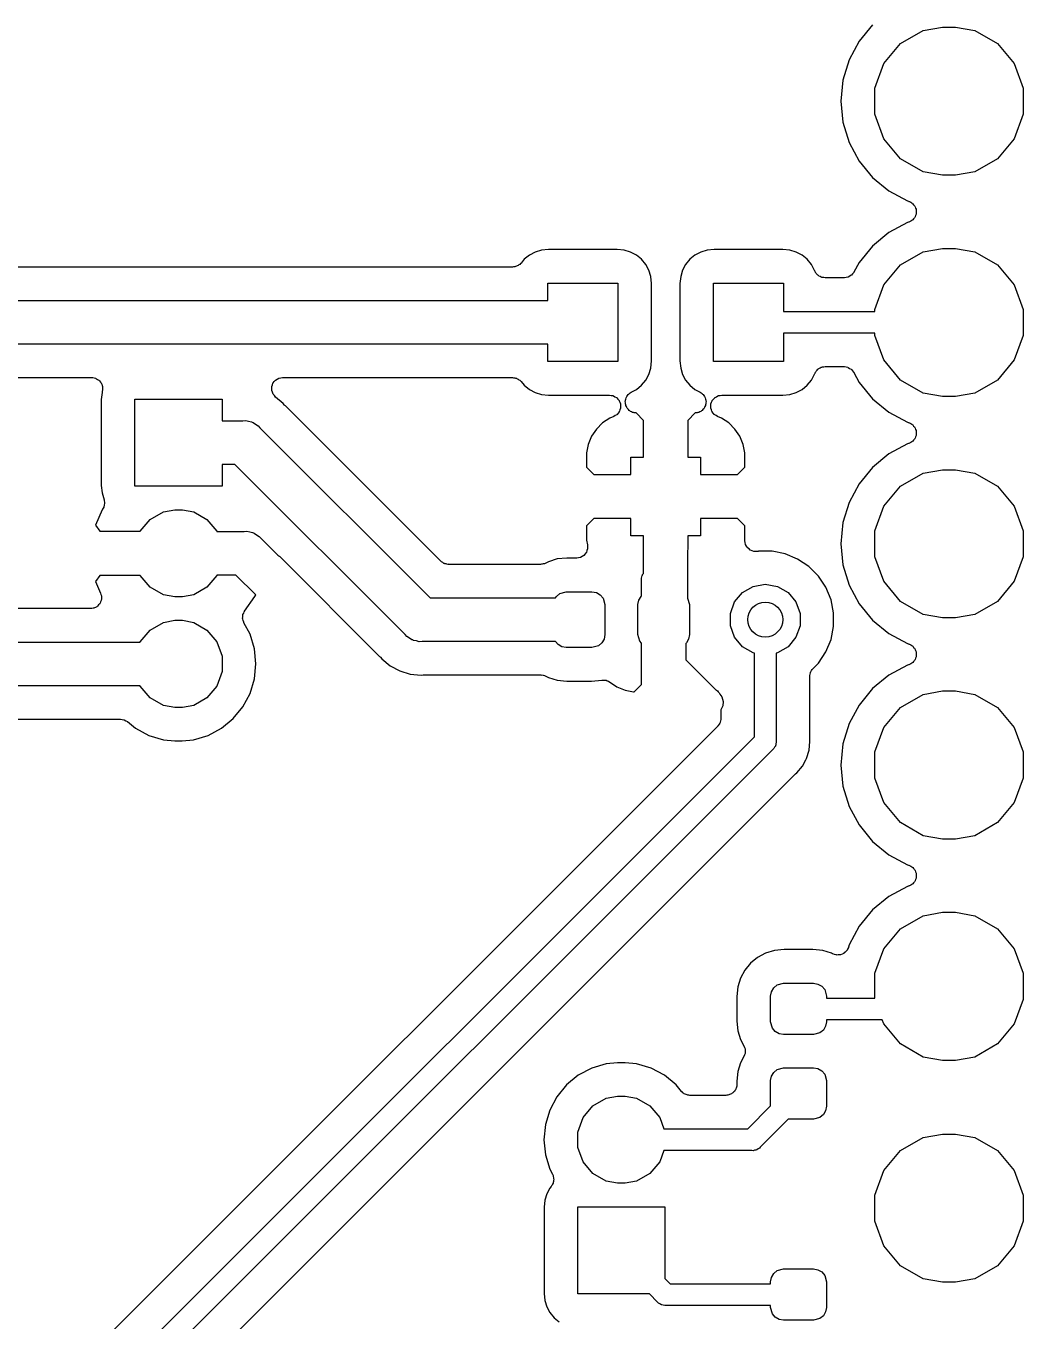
# Model space of a CAD drawing. Extents: x 10 to 287, y -200 to -10.
# Drawn here: x 130.33 to 141.77, y -117.14 to -102.28 of the extents above; entities that cross this region are included whole.
import ezdxf

# ---------------------------------------------------------------- set-up
doc = ezdxf.new("R2010")
doc.units = 0
doc.header["$MEASUREMENT"] = 0
doc.layers.add('BLACK', color=7, linetype='CONTINUOUS')

msp = doc.modelspace()

# ---------------------------------------------------------------- linework, layer by layer
at = {"layer": 'BLACK', "linetype": 'CONTINUOUS'}
for p, q in [((140.041, -102.265), (139.887, -102.453)), ((140.363, -102.48), (140.623, -102.331)), ((140.623, -102.331), (140.844, -102.292)), ((140.844, -102.292), (140.992, -102.292)), ((140.992, -102.292), (141.213, -102.331)), ((141.213, -102.331), (141.473, -102.48)), ((139.887, -102.453), (139.772, -102.667)), ((140.171, -102.71), (140.363, -102.48)), ((141.473, -102.48), (141.666, -102.71)), ((139.772, -102.667), (139.702, -102.9)), ((140.068, -102.992), (140.171, -102.71)), ((141.666, -102.71), (141.768, -102.992)), ((139.702, -102.9), (139.678, -103.142)), ((140.068, -103.291), (140.068, -102.992)), ((141.768, -102.992), (141.768, -103.291)), ((139.678, -103.142), (139.702, -103.384)), ((140.171, -103.573), (140.068, -103.291)), ((141.768, -103.291), (141.666, -103.573)), ((139.702, -103.384), (139.772, -103.616)), ((140.363, -103.803), (140.171, -103.573)), ((141.666, -103.573), (141.473, -103.803)), ((139.772, -103.616), (139.887, -103.83)), ((139.887, -103.83), (140.041, -104.018)), ((140.623, -103.953), (140.363, -103.803)), ((141.473, -103.803), (141.213, -103.953)), ((140.041, -104.018), (140.229, -104.173)), ((140.844, -103.992), (140.623, -103.953)), ((140.992, -103.992), (140.844, -103.992)), ((141.213, -103.953), (140.992, -103.992)), ((140.229, -104.173), (140.444, -104.287)), ((140.444, -104.287), (140.453, -104.29)), ((140.453, -104.29), (140.459, -104.293)), ((140.459, -104.293), (140.466, -104.295)), ((140.466, -104.295), (140.479, -104.303)), ((140.479, -104.303), (140.492, -104.31)), ((140.492, -104.31), (140.497, -104.315)), ((140.497, -104.315), (140.503, -104.319)), ((140.503, -104.319), (140.512, -104.331)), ((140.512, -104.331), (140.523, -104.342)), ((140.523, -104.342), (140.525, -104.349)), ((140.525, -104.349), (140.529, -104.354)), ((140.529, -104.354), (140.534, -104.369)), ((140.503, -104.504), (140.497, -104.508)), ((140.512, -104.492), (140.503, -104.504)), ((140.523, -104.481), (140.512, -104.492)), ((140.525, -104.475), (140.523, -104.481)), ((140.529, -104.469), (140.525, -104.475)), ((140.534, -104.454), (140.529, -104.469)), ((140.534, -104.369), (140.54, -104.383)), ((140.54, -104.44), (140.534, -104.454)), ((140.54, -104.383), (140.54, -104.39)), ((140.54, -104.39), (140.542, -104.396)), ((140.542, -104.427), (140.54, -104.433)), ((140.54, -104.433), (140.54, -104.44)), ((140.542, -104.396), (140.541, -104.412)), ((140.541, -104.412), (140.542, -104.427)), ((140.229, -104.651), (140.041, -104.805)), ((140.444, -104.536), (140.229, -104.651)), ((140.453, -104.533), (140.444, -104.536)), ((140.459, -104.53), (140.453, -104.533)), ((140.466, -104.528), (140.459, -104.53)), ((140.479, -104.52), (140.466, -104.528)), ((140.492, -104.513), (140.479, -104.52)), ((140.497, -104.508), (140.492, -104.513)), ((136.104, -104.909), (136.045, -104.957)), ((136.17, -104.874), (136.104, -104.909)), ((136.243, -104.852), (136.17, -104.874)), ((136.324, -104.844), (136.243, -104.852)), ((137.112, -104.844), (136.324, -104.844)), ((137.193, -104.852), (137.112, -104.844)), ((137.266, -104.874), (137.193, -104.852)), ((137.332, -104.909), (137.266, -104.874)), ((137.391, -104.957), (137.332, -104.909)), ((138.004, -104.909), (137.945, -104.957)), ((138.07, -104.874), (138.004, -104.909)), ((138.143, -104.852), (138.07, -104.874)), ((138.224, -104.844), (138.143, -104.852)), ((139.012, -104.844), (138.224, -104.844)), ((139.093, -104.852), (139.012, -104.844)), ((139.166, -104.874), (139.093, -104.852)), ((139.232, -104.909), (139.166, -104.874)), ((139.291, -104.957), (139.232, -104.909)), ((140.041, -104.805), (139.887, -104.993)), ((140.363, -105.02), (140.623, -104.871)), ((140.623, -104.871), (140.844, -104.832)), ((140.844, -104.832), (140.992, -104.832)), ((140.992, -104.832), (141.213, -104.871)), ((141.213, -104.871), (141.473, -105.02)), ((135.912, -105.046), (125.188, -105.046)), ((135.924, -105.044), (135.912, -105.046)), ((135.936, -105.044), (135.924, -105.044)), ((135.945, -105.04), (135.936, -105.044)), ((135.956, -105.038), (135.945, -105.04)), ((135.966, -105.032), (135.956, -105.038)), ((135.977, -105.028), (135.966, -105.032)), ((135.985, -105.021), (135.977, -105.028)), ((135.994, -105.016), (135.985, -105.021)), ((136.001, -105.007), (135.994, -105.016)), ((136.01, -105), (136.001, -105.007)), ((136.045, -104.957), (136.01, -105)), ((137.439, -105.016), (137.391, -104.957)), ((137.474, -105.082), (137.439, -105.016)), ((137.496, -105.155), (137.474, -105.082)), ((137.862, -105.082), (137.84, -105.155)), ((137.897, -105.016), (137.862, -105.082)), ((137.945, -104.957), (137.897, -105.016)), ((139.339, -105.016), (139.291, -104.957)), ((139.38, -105.093), (139.339, -105.016)), ((139.381, -105.094), (139.38, -105.093)), ((139.386, -105.108), (139.381, -105.094)), ((139.887, -104.993), (139.828, -105.104)), ((140.171, -105.25), (140.363, -105.02)), ((141.473, -105.02), (141.666, -105.25)), ((136.318, -105.43), (136.318, -105.23)), ((136.318, -105.23), (137.118, -105.23)), ((137.118, -105.23), (137.118, -106.13)), ((137.504, -105.236), (137.496, -105.155)), ((137.504, -106.124), (137.504, -105.236)), ((137.84, -105.155), (137.832, -105.236)), ((137.832, -105.236), (137.832, -106.124)), ((138.218, -106.13), (138.218, -105.23)), ((138.218, -105.23), (139.018, -105.23)), ((139.018, -105.23), (139.018, -105.555)), ((139.391, -105.113), (139.386, -105.108)), ((139.394, -105.12), (139.391, -105.113)), ((139.405, -105.13), (139.394, -105.12)), ((139.414, -105.141), (139.405, -105.13)), ((139.421, -105.145), (139.414, -105.141)), ((139.426, -105.15), (139.421, -105.145)), ((139.44, -105.156), (139.426, -105.15)), ((139.452, -105.163), (139.44, -105.156)), ((139.46, -105.165), (139.452, -105.163)), ((139.467, -105.168), (139.46, -105.165)), ((139.481, -105.168), (139.467, -105.168)), ((139.496, -105.171), (139.481, -105.168)), ((139.716, -105.171), (139.496, -105.171)), ((139.718, -105.171), (139.716, -105.171)), ((139.72, -105.171), (139.718, -105.171)), ((139.739, -105.167), (139.72, -105.171)), ((139.759, -105.163), (139.739, -105.167)), ((139.761, -105.162), (139.759, -105.163)), ((139.763, -105.162), (139.761, -105.162)), ((139.78, -105.151), (139.763, -105.162)), ((139.797, -105.141), (139.78, -105.151)), ((139.799, -105.14), (139.797, -105.141)), ((139.8, -105.139), (139.799, -105.14)), ((139.813, -105.123), (139.8, -105.139)), ((139.826, -105.108), (139.813, -105.123)), ((139.828, -105.104), (139.826, -105.106)), ((139.826, -105.106), (139.826, -105.108)), ((140.068, -105.532), (140.171, -105.25)), ((141.666, -105.25), (141.768, -105.532)), ((125.162, -105.43), (136.318, -105.43)), ((140.068, -105.555), (140.068, -105.532)), ((141.768, -105.532), (141.768, -105.831)), ((139.018, -105.555), (140.068, -105.555)), ((140.068, -105.805), (139.018, -105.805)), ((139.018, -105.805), (139.018, -106.13)), ((140.068, -105.831), (140.068, -105.805)), ((140.171, -106.113), (140.068, -105.831)), ((141.768, -105.831), (141.666, -106.113)), ((136.318, -105.93), (125.255, -105.93)), ((136.318, -106.13), (136.318, -105.93)), ((137.118, -106.13), (136.318, -106.13)), ((137.496, -106.205), (137.504, -106.124)), ((137.832, -106.124), (137.84, -106.205)), ((139.018, -106.13), (138.218, -106.13)), ((140.363, -106.343), (140.171, -106.113)), ((141.666, -106.113), (141.473, -106.343)), ((137.439, -106.344), (137.474, -106.278)), ((137.474, -106.278), (137.496, -106.205)), ((137.84, -106.205), (137.862, -106.278)), ((137.862, -106.278), (137.897, -106.344)), ((139.339, -106.344), (139.38, -106.267)), ((139.38, -106.267), (139.381, -106.266)), ((139.381, -106.266), (139.386, -106.252)), ((139.386, -106.252), (139.391, -106.247)), ((139.391, -106.247), (139.394, -106.24)), ((139.394, -106.24), (139.405, -106.23)), ((139.405, -106.23), (139.414, -106.219)), ((139.414, -106.219), (139.421, -106.215)), ((139.421, -106.215), (139.426, -106.21)), ((139.426, -106.21), (139.44, -106.204)), ((139.44, -106.204), (139.452, -106.197)), ((139.452, -106.197), (139.46, -106.195)), ((139.46, -106.195), (139.467, -106.192)), ((139.467, -106.192), (139.481, -106.192)), ((139.481, -106.192), (139.496, -106.189)), ((139.496, -106.189), (139.714, -106.189)), ((139.714, -106.189), (139.716, -106.189)), ((139.716, -106.189), (139.718, -106.189)), ((139.718, -106.189), (139.738, -106.193)), ((139.738, -106.193), (139.757, -106.197)), ((139.757, -106.197), (139.759, -106.198)), ((139.759, -106.198), (139.761, -106.198)), ((139.761, -106.198), (139.778, -106.209)), ((139.778, -106.209), (139.796, -106.219)), ((139.796, -106.219), (139.797, -106.22)), ((139.797, -106.22), (139.799, -106.221)), ((139.799, -106.221), (139.811, -106.237)), ((139.811, -106.237), (139.824, -106.252)), ((139.824, -106.252), (139.825, -106.254)), ((139.825, -106.254), (139.826, -106.256)), ((139.826, -106.256), (139.887, -106.37)), ((125.466, -106.314), (131.082, -106.314)), ((131.082, -106.314), (131.09, -106.315)), ((131.09, -106.315), (131.098, -106.315)), ((131.098, -106.315), (131.112, -106.319)), ((131.112, -106.319), (131.126, -106.322)), ((131.126, -106.322), (131.132, -106.325)), ((131.132, -106.325), (131.14, -106.328)), ((131.14, -106.328), (131.151, -106.336)), ((131.151, -106.336), (131.164, -106.344)), ((131.164, -106.344), (131.169, -106.35)), ((131.169, -106.35), (131.175, -106.354)), ((131.175, -106.354), (131.183, -106.366)), ((131.183, -106.366), (131.192, -106.377)), ((131.192, -106.377), (131.195, -106.385)), ((131.195, -106.385), (131.199, -106.391)), ((131.199, -106.391), (131.203, -106.405)), ((131.203, -106.405), (131.207, -106.419)), ((131.207, -106.419), (131.207, -106.427)), ((131.207, -106.427), (131.209, -106.434)), ((131.209, -106.434), (131.207, -106.449)), ((133.149, -106.419), (133.156, -106.399)), ((133.149, -106.42), (133.149, -106.419)), ((133.149, -106.442), (133.149, -106.42)), ((133.149, -106.42), (133.149, -106.42)), ((133.156, -106.399), (133.163, -106.379)), ((133.163, -106.379), (133.164, -106.378)), ((133.164, -106.377), (133.178, -106.361)), ((133.164, -106.378), (133.164, -106.377)), ((133.178, -106.361), (133.191, -106.345)), ((133.191, -106.345), (133.192, -106.344)), ((133.192, -106.344), (133.211, -106.333)), ((133.192, -106.344), (133.192, -106.344)), ((133.211, -106.333), (133.229, -106.322)), ((133.229, -106.322), (133.23, -106.322)), ((133.23, -106.322), (133.231, -106.322)), ((133.231, -106.322), (133.252, -106.318)), ((133.252, -106.318), (133.273, -106.314)), ((133.273, -106.314), (133.273, -106.314)), ((133.273, -106.314), (133.274, -106.314)), ((133.274, -106.314), (135.912, -106.314)), ((135.912, -106.314), (135.924, -106.316)), ((135.924, -106.316), (135.936, -106.316)), ((135.936, -106.316), (135.945, -106.32)), ((135.945, -106.32), (135.956, -106.322)), ((135.956, -106.322), (135.966, -106.328)), ((135.966, -106.328), (135.977, -106.332)), ((135.977, -106.332), (135.985, -106.339)), ((135.985, -106.339), (135.994, -106.344)), ((135.994, -106.344), (136.001, -106.353)), ((136.001, -106.353), (136.01, -106.36)), ((136.01, -106.36), (136.045, -106.403)), ((136.045, -106.403), (136.104, -106.451)), ((137.332, -106.451), (137.391, -106.403)), ((137.391, -106.403), (137.439, -106.344)), ((137.897, -106.344), (137.945, -106.403)), ((137.945, -106.403), (138.004, -106.451)), ((139.232, -106.451), (139.291, -106.403)), ((139.291, -106.403), (139.339, -106.344)), ((139.887, -106.37), (140.041, -106.558)), ((140.623, -106.493), (140.363, -106.343)), ((141.473, -106.343), (141.213, -106.493)), ((131.202, -106.486), (131.194, -106.567)), ((131.194, -106.567), (131.194, -107.555)), ((131.204, -106.478), (131.202, -106.486)), ((131.205, -106.47), (131.204, -106.478)), ((131.207, -106.463), (131.205, -106.47)), ((131.207, -106.449), (131.207, -106.463)), ((131.58, -107.561), (131.58, -106.561)), ((131.58, -106.561), (132.58, -106.561)), ((132.58, -106.561), (132.58, -106.811)), ((133.149, -106.463), (133.149, -106.442)), ((133.149, -106.464), (133.149, -106.463)), ((133.157, -106.484), (133.149, -106.464)), ((133.149, -106.464), (133.149, -106.464)), ((133.164, -106.504), (133.157, -106.484)), ((133.165, -106.505), (133.164, -106.504)), ((133.165, -106.506), (133.165, -106.505)), ((133.179, -106.522), (133.165, -106.506)), ((133.192, -106.538), (133.179, -106.522)), ((133.193, -106.539), (133.192, -106.538)), ((133.194, -106.539), (133.193, -106.539)), ((133.28, -106.611), (133.194, -106.539)), ((136.104, -106.451), (136.17, -106.486)), ((136.17, -106.486), (136.243, -106.508)), ((136.243, -106.508), (136.324, -106.516)), ((136.324, -106.516), (137.025, -106.516)), ((137.025, -106.516), (137.044, -106.52)), ((137.044, -106.52), (137.063, -106.522)), ((137.063, -106.522), (137.065, -106.524)), ((137.065, -106.524), (137.068, -106.524)), ((137.068, -106.524), (137.085, -106.534)), ((137.085, -106.534), (137.102, -106.543)), ((137.102, -106.543), (137.104, -106.545)), ((137.104, -106.545), (137.106, -106.546)), ((137.106, -106.546), (137.119, -106.561)), ((137.119, -106.561), (137.132, -106.575)), ((137.132, -106.575), (137.133, -106.578)), ((137.133, -106.578), (137.135, -106.58)), ((137.135, -106.58), (137.141, -106.598)), ((137.205, -106.591), (137.207, -106.582)), ((137.207, -106.573), (137.211, -106.561)), ((137.207, -106.582), (137.207, -106.573)), ((137.211, -106.561), (137.214, -106.548)), ((137.214, -106.548), (137.219, -106.54)), ((137.219, -106.54), (137.222, -106.531)), ((137.222, -106.531), (137.231, -106.521)), ((137.231, -106.521), (137.237, -106.51)), ((137.237, -106.51), (137.245, -106.505)), ((137.245, -106.505), (137.25, -106.498)), ((137.25, -106.498), (137.262, -106.491)), ((137.262, -106.491), (137.272, -106.483)), ((137.272, -106.483), (137.332, -106.451)), ((138.004, -106.451), (138.064, -106.483)), ((138.064, -106.483), (138.074, -106.491)), ((138.074, -106.491), (138.086, -106.498)), ((138.086, -106.498), (138.091, -106.505)), ((138.091, -106.505), (138.099, -106.51)), ((138.099, -106.51), (138.105, -106.521)), ((138.105, -106.521), (138.114, -106.531)), ((138.114, -106.531), (138.117, -106.54)), ((138.117, -106.54), (138.122, -106.548)), ((138.122, -106.548), (138.125, -106.561)), ((138.125, -106.561), (138.129, -106.573)), ((138.129, -106.573), (138.129, -106.582)), ((138.129, -106.582), (138.131, -106.591)), ((138.195, -106.598), (138.201, -106.58)), ((138.201, -106.58), (138.203, -106.578)), ((138.203, -106.578), (138.204, -106.575)), ((138.204, -106.575), (138.217, -106.561)), ((138.217, -106.561), (138.23, -106.546)), ((138.23, -106.546), (138.232, -106.545)), ((138.232, -106.545), (138.234, -106.543)), ((138.234, -106.543), (138.251, -106.534)), ((138.251, -106.534), (138.268, -106.524)), ((138.268, -106.524), (138.271, -106.524)), ((138.271, -106.524), (138.273, -106.522)), ((138.273, -106.522), (138.292, -106.52)), ((138.292, -106.52), (138.311, -106.516)), ((138.311, -106.516), (139.012, -106.516)), ((139.012, -106.516), (139.093, -106.508)), ((139.093, -106.508), (139.166, -106.486)), ((139.166, -106.486), (139.232, -106.451)), ((140.041, -106.558), (140.229, -106.713)), ((140.844, -106.532), (140.623, -106.493)), ((140.992, -106.532), (140.844, -106.532)), ((141.213, -106.493), (140.992, -106.532)), ((133.296, -106.63), (133.28, -106.611)), ((133.301, -106.634), (133.296, -106.63)), ((133.305, -106.639), (133.301, -106.634)), ((135.087, -108.422), (133.305, -106.639)), ((137.122, -106.722), (137.11, -106.737)), ((137.135, -106.707), (137.122, -106.722)), ((137.136, -106.704), (137.135, -106.707)), ((137.137, -106.702), (137.136, -106.704)), ((137.143, -106.684), (137.137, -106.702)), ((137.141, -106.598), (137.149, -106.616)), ((137.15, -106.666), (137.143, -106.684)), ((137.149, -106.616), (137.149, -106.619)), ((137.149, -106.619), (137.15, -106.621)), ((137.15, -106.621), (137.15, -106.641)), ((137.15, -106.641), (137.151, -106.66)), ((137.151, -106.66), (137.15, -106.663)), ((137.15, -106.663), (137.15, -106.666)), ((137.207, -106.604), (137.205, -106.591)), ((137.207, -106.617), (137.207, -106.604)), ((137.21, -106.626), (137.207, -106.617)), ((137.211, -106.635), (137.21, -106.626)), ((137.218, -106.646), (137.211, -106.635)), ((137.222, -106.658), (137.218, -106.646)), ((137.228, -106.665), (137.222, -106.658)), ((137.232, -106.673), (137.228, -106.665)), ((137.242, -106.682), (137.232, -106.673)), ((137.25, -106.692), (137.242, -106.682)), ((137.258, -106.697), (137.25, -106.692)), ((137.265, -106.703), (137.258, -106.697)), ((137.277, -106.708), (137.265, -106.703)), ((137.289, -106.714), (137.277, -106.708)), ((137.298, -106.716), (137.289, -106.714)), ((137.306, -106.719), (137.298, -106.716)), ((137.319, -106.72), (137.306, -106.719)), ((137.329, -106.721), (137.319, -106.72)), ((137.414, -106.806), (137.329, -106.721)), ((138.007, -106.721), (137.922, -106.806)), ((138.017, -106.72), (138.007, -106.721)), ((138.03, -106.719), (138.017, -106.72)), ((138.038, -106.716), (138.03, -106.719)), ((138.047, -106.714), (138.038, -106.716)), ((138.059, -106.708), (138.047, -106.714)), ((138.071, -106.703), (138.059, -106.708)), ((138.078, -106.697), (138.071, -106.703)), ((138.086, -106.692), (138.078, -106.697)), ((138.094, -106.682), (138.086, -106.692)), ((138.104, -106.673), (138.094, -106.682)), ((138.108, -106.665), (138.104, -106.673)), ((138.114, -106.658), (138.108, -106.665)), ((138.118, -106.646), (138.114, -106.658)), ((138.125, -106.635), (138.118, -106.646)), ((138.126, -106.626), (138.125, -106.635)), ((138.129, -106.617), (138.126, -106.626)), ((138.131, -106.591), (138.129, -106.604)), ((138.129, -106.604), (138.129, -106.617)), ((138.185, -106.66), (138.186, -106.641)), ((138.186, -106.663), (138.185, -106.66)), ((138.186, -106.621), (138.187, -106.619)), ((138.186, -106.641), (138.186, -106.621)), ((138.186, -106.666), (138.186, -106.663)), ((138.193, -106.684), (138.186, -106.666)), ((138.187, -106.616), (138.195, -106.598)), ((138.187, -106.619), (138.187, -106.616)), ((138.199, -106.702), (138.193, -106.684)), ((138.2, -106.704), (138.199, -106.702)), ((138.201, -106.707), (138.2, -106.704)), ((138.214, -106.722), (138.201, -106.707)), ((138.226, -106.737), (138.214, -106.722)), ((140.229, -106.713), (140.444, -106.827)), ((132.58, -106.811), (132.819, -106.811)), ((132.819, -106.811), (132.852, -106.808)), ((132.852, -106.808), (132.884, -106.817)), ((132.884, -106.817), (132.917, -106.822)), ((132.917, -106.822), (132.926, -106.828)), ((132.926, -106.828), (132.937, -106.831)), ((132.937, -106.831), (132.964, -106.85)), ((132.964, -106.85), (132.993, -106.867)), ((132.993, -106.867), (133.014, -106.892)), ((136.944, -106.835), (136.873, -106.906)), ((137.027, -106.78), (136.944, -106.835)), ((137.073, -106.761), (137.027, -106.78)), ((137.09, -106.75), (137.073, -106.761)), ((137.106, -106.741), (137.09, -106.75)), ((137.108, -106.739), (137.106, -106.741)), ((137.11, -106.737), (137.108, -106.739)), ((137.414, -107.23), (137.414, -106.806)), ((137.922, -106.806), (137.922, -107.23)), ((138.228, -106.739), (138.226, -106.737)), ((138.23, -106.741), (138.228, -106.739)), ((138.246, -106.75), (138.23, -106.741)), ((138.263, -106.761), (138.246, -106.75)), ((138.309, -106.78), (138.263, -106.761)), ((138.392, -106.835), (138.309, -106.78)), ((138.463, -106.906), (138.392, -106.835)), ((140.444, -106.827), (140.453, -106.83)), ((140.453, -106.83), (140.459, -106.833)), ((140.459, -106.833), (140.466, -106.835)), ((140.466, -106.835), (140.479, -106.843)), ((140.479, -106.843), (140.492, -106.85)), ((140.492, -106.85), (140.497, -106.855)), ((140.497, -106.855), (140.503, -106.859)), ((140.503, -106.859), (140.512, -106.871)), ((140.512, -106.871), (140.523, -106.882)), ((140.523, -106.882), (140.525, -106.889)), ((133.014, -106.892), (134.966, -108.843)), ((136.818, -106.989), (136.78, -107.082)), ((136.873, -106.906), (136.818, -106.989)), ((138.518, -106.989), (138.463, -106.906)), ((138.556, -107.082), (138.518, -106.989)), ((140.523, -107.021), (140.512, -107.032)), ((140.525, -107.015), (140.523, -107.021)), ((140.525, -106.889), (140.529, -106.894)), ((140.529, -107.009), (140.525, -107.015)), ((140.529, -106.894), (140.534, -106.909)), ((140.534, -106.994), (140.529, -107.009)), ((140.534, -106.909), (140.54, -106.923)), ((140.54, -106.98), (140.534, -106.994)), ((140.54, -106.923), (140.54, -106.93)), ((140.54, -106.93), (140.542, -106.936)), ((140.542, -106.967), (140.54, -106.973)), ((140.54, -106.973), (140.54, -106.98)), ((140.542, -106.936), (140.541, -106.952)), ((140.541, -106.952), (140.542, -106.967)), ((136.78, -107.082), (136.76, -107.18)), ((136.76, -107.18), (136.76, -107.342)), ((138.576, -107.18), (138.556, -107.082)), ((138.576, -107.342), (138.576, -107.18)), ((140.444, -107.076), (140.229, -107.191)), ((140.453, -107.073), (140.444, -107.076)), ((140.459, -107.07), (140.453, -107.073)), ((140.466, -107.068), (140.459, -107.07)), ((140.479, -107.06), (140.466, -107.068)), ((140.492, -107.053), (140.479, -107.06)), ((140.497, -107.048), (140.492, -107.053)), ((140.503, -107.044), (140.497, -107.048)), ((140.512, -107.032), (140.503, -107.044)), ((132.726, -107.311), (132.58, -107.311)), ((132.58, -107.311), (132.58, -107.561)), ((134.678, -109.262), (132.726, -107.311)), ((137.268, -107.426), (137.268, -107.23)), ((137.268, -107.23), (137.414, -107.23)), ((137.922, -107.23), (138.068, -107.23)), ((138.068, -107.23), (138.068, -107.426)), ((140.229, -107.191), (140.041, -107.345)), ((136.76, -107.342), (136.844, -107.426)), ((136.844, -107.426), (137.268, -107.426)), ((138.068, -107.426), (138.492, -107.426)), ((138.492, -107.426), (138.576, -107.342)), ((140.041, -107.345), (139.887, -107.533)), ((140.363, -107.56), (140.623, -107.411)), ((140.623, -107.411), (140.844, -107.372)), ((140.844, -107.372), (140.992, -107.372)), ((140.992, -107.372), (141.213, -107.411)), ((141.213, -107.411), (141.473, -107.56)), ((131.194, -107.555), (131.202, -107.636)), ((132.58, -107.561), (131.58, -107.561)), ((139.887, -107.533), (139.772, -107.747)), ((140.171, -107.79), (140.363, -107.56)), ((141.473, -107.56), (141.666, -107.79)), ((131.202, -107.636), (131.226, -107.717)), ((131.226, -107.717), (131.228, -107.731)), ((131.228, -107.774), (131.227, -107.787)), ((131.228, -107.731), (131.231, -107.744)), ((131.231, -107.761), (131.228, -107.774)), ((131.231, -107.744), (131.23, -107.752)), ((131.23, -107.752), (131.231, -107.761)), ((139.772, -107.747), (139.702, -107.98)), ((131.204, -107.834), (131.127, -108.007)), ((131.208, -107.827), (131.204, -107.834)), ((131.214, -107.815), (131.208, -107.827)), ((131.221, -107.804), (131.214, -107.815)), ((131.223, -107.795), (131.221, -107.804)), ((131.227, -107.787), (131.223, -107.795)), ((131.754, -107.942), (131.906, -107.854)), ((131.906, -107.854), (132.036, -107.831)), ((132.036, -107.831), (132.124, -107.831)), ((132.124, -107.831), (132.254, -107.854)), ((132.254, -107.854), (132.406, -107.942)), ((140.068, -108.072), (140.171, -107.79)), ((141.666, -107.79), (141.768, -108.072)), ((131.127, -108.007), (131.177, -108.077)), ((131.64, -108.077), (131.754, -107.942)), ((132.406, -107.942), (132.52, -108.077)), ((136.844, -107.934), (136.76, -108.018)), ((136.76, -108.018), (136.76, -108.18)), ((137.268, -107.934), (136.844, -107.934)), ((137.268, -108.13), (137.268, -107.934)), ((138.492, -107.934), (138.068, -107.934)), ((138.068, -107.934), (138.068, -108.13)), ((138.576, -108.018), (138.492, -107.934)), ((138.576, -108.186), (138.576, -108.018)), ((139.702, -107.98), (139.678, -108.222)), ((140.068, -108.371), (140.068, -108.072)), ((141.768, -108.072), (141.768, -108.371)), ((131.177, -108.077), (131.64, -108.077)), ((132.52, -108.077), (132.521, -108.081)), ((132.521, -108.081), (132.831, -108.081)), ((132.831, -108.081), (132.864, -108.078)), ((132.864, -108.078), (132.896, -108.087)), ((132.896, -108.087), (132.929, -108.092)), ((132.929, -108.092), (132.938, -108.098)), ((132.938, -108.098), (132.949, -108.101)), ((132.949, -108.101), (132.976, -108.12)), ((132.976, -108.12), (133.005, -108.137)), ((133.005, -108.137), (133.026, -108.162)), ((133.026, -108.162), (133.214, -108.35)), ((136.76, -108.18), (136.771, -108.235)), ((137.414, -108.13), (137.268, -108.13)), ((137.414, -108.559), (137.414, -108.13)), ((138.068, -108.13), (137.922, -108.13)), ((137.922, -108.13), (137.922, -108.274)), ((138.576, -108.187), (138.576, -108.186)), ((138.576, -108.188), (138.576, -108.187)), ((138.58, -108.209), (138.576, -108.188)), ((138.584, -108.229), (138.58, -108.209)), ((133.214, -108.35), (133.218, -108.352)), ((133.218, -108.352), (133.232, -108.361)), ((133.232, -108.361), (133.236, -108.365)), ((133.236, -108.365), (133.241, -108.368)), ((133.241, -108.368), (134.387, -109.515)), ((136.71, -108.367), (136.692, -108.378)), ((136.728, -108.357), (136.71, -108.367)), ((136.729, -108.356), (136.728, -108.357)), ((136.73, -108.355), (136.729, -108.356)), ((136.743, -108.339), (136.73, -108.355)), ((136.756, -108.323), (136.743, -108.339)), ((136.757, -108.322), (136.756, -108.323)), ((136.758, -108.321), (136.757, -108.322)), ((136.764, -108.301), (136.758, -108.321)), ((136.771, -108.282), (136.764, -108.301)), ((136.771, -108.235), (136.771, -108.236)), ((136.771, -108.236), (136.771, -108.237)), ((136.771, -108.237), (136.771, -108.258)), ((136.771, -108.258), (136.772, -108.279)), ((136.772, -108.279), (136.771, -108.28)), ((136.771, -108.28), (136.771, -108.282)), ((137.922, -108.285), (137.918, -108.298)), ((137.918, -108.298), (137.918, -108.844)), ((137.922, -108.274), (137.921, -108.279)), ((137.921, -108.279), (137.922, -108.285)), ((138.584, -108.23), (138.584, -108.229)), ((138.585, -108.232), (138.584, -108.23)), ((138.595, -108.249), (138.585, -108.232)), ((138.606, -108.267), (138.595, -108.249)), ((138.607, -108.268), (138.606, -108.267)), ((138.608, -108.269), (138.607, -108.268)), ((138.624, -108.282), (138.608, -108.269)), ((138.639, -108.296), (138.624, -108.282)), ((138.641, -108.296), (138.639, -108.296)), ((138.642, -108.297), (138.641, -108.296)), ((138.662, -108.304), (138.642, -108.297)), ((138.681, -108.311), (138.662, -108.304)), ((138.682, -108.311), (138.681, -108.311)), ((138.684, -108.311), (138.682, -108.311)), ((138.704, -108.311), (138.684, -108.311)), ((138.725, -108.311), (138.704, -108.311)), ((138.726, -108.31), (138.725, -108.311)), ((138.728, -108.31), (138.726, -108.31)), ((138.734, -108.309), (138.728, -108.31)), ((138.888, -108.309), (138.734, -108.309)), ((139.04, -108.339), (138.888, -108.309)), ((139.182, -108.398), (139.04, -108.339)), ((139.678, -108.222), (139.702, -108.464)), ((135.092, -108.425), (135.087, -108.422)), ((135.096, -108.429), (135.092, -108.425)), ((135.11, -108.438), (135.096, -108.429)), ((135.124, -108.447), (135.11, -108.438)), ((135.129, -108.449), (135.124, -108.447)), ((135.134, -108.451), (135.129, -108.449)), ((135.15, -108.454), (135.134, -108.451)), ((135.166, -108.459), (135.15, -108.454)), ((135.172, -108.458), (135.166, -108.459)), ((135.177, -108.459), (135.172, -108.458)), ((136.233, -108.459), (135.177, -108.459)), ((136.242, -108.457), (136.233, -108.459)), ((136.251, -108.458), (136.242, -108.457)), ((136.264, -108.454), (136.251, -108.458)), ((136.277, -108.451), (136.264, -108.454)), ((136.284, -108.447), (136.277, -108.451)), ((136.293, -108.444), (136.284, -108.447)), ((136.323, -108.428), (136.293, -108.444)), ((136.423, -108.397), (136.323, -108.428)), ((136.534, -108.387), (136.423, -108.397)), ((136.646, -108.387), (136.534, -108.387)), ((136.648, -108.386), (136.646, -108.387)), ((136.649, -108.386), (136.648, -108.386)), ((136.669, -108.382), (136.649, -108.386)), ((136.69, -108.379), (136.669, -108.382)), ((136.691, -108.378), (136.69, -108.379)), ((136.692, -108.378), (136.691, -108.378)), ((139.311, -108.484), (139.182, -108.398)), ((139.42, -108.593), (139.311, -108.484)), ((139.702, -108.464), (139.772, -108.696)), ((140.171, -108.653), (140.068, -108.371)), ((141.768, -108.371), (141.666, -108.653)), ((131.177, -108.585), (131.127, -108.655)), ((131.127, -108.655), (131.186, -108.788)), ((131.64, -108.585), (131.177, -108.585)), ((131.754, -108.72), (131.64, -108.585)), ((132.52, -108.585), (132.406, -108.72)), ((132.521, -108.581), (132.52, -108.585)), ((132.738, -108.581), (132.521, -108.581)), ((132.965, -108.808), (132.738, -108.581)), ((137.391, -108.618), (137.396, -108.602)), ((137.392, -108.624), (137.391, -108.618)), ((137.391, -108.629), (137.392, -108.624)), ((137.391, -108.82), (137.391, -108.629)), ((137.396, -108.602), (137.399, -108.586)), ((137.399, -108.586), (137.401, -108.581)), ((137.401, -108.581), (137.403, -108.576)), ((137.403, -108.576), (137.412, -108.562)), ((137.412, -108.562), (137.414, -108.559)), ((139.506, -108.722), (139.42, -108.593)), ((140.363, -108.883), (140.171, -108.653)), ((141.666, -108.653), (141.473, -108.883)), ((131.186, -108.788), (131.19, -108.803)), ((131.19, -108.803), (131.195, -108.818)), ((131.906, -108.808), (131.754, -108.72)), ((132.036, -108.831), (131.906, -108.808)), ((132.254, -108.808), (132.124, -108.831)), ((132.406, -108.72), (132.254, -108.808)), ((132.956, -108.828), (132.965, -108.808)), ((136.415, -108.826), (136.454, -108.793)), ((136.454, -108.793), (136.528, -108.773)), ((136.528, -108.773), (136.822, -108.773)), ((136.822, -108.773), (136.873, -108.782)), ((136.873, -108.782), (136.917, -108.808)), ((136.917, -108.808), (136.95, -108.847)), ((138.459, -108.89), (138.55, -108.782)), ((138.55, -108.782), (138.672, -108.711)), ((138.672, -108.711), (138.811, -108.687)), ((138.811, -108.687), (138.95, -108.711)), ((138.95, -108.711), (139.072, -108.782)), ((139.072, -108.782), (139.163, -108.89)), ((139.565, -108.864), (139.506, -108.722)), ((139.772, -108.696), (139.887, -108.91)), ((131.085, -108.964), (131.07, -108.967)), ((131.101, -108.963), (131.085, -108.964)), ((131.107, -108.961), (131.101, -108.963)), ((131.114, -108.959), (131.107, -108.961)), ((131.127, -108.952), (131.114, -108.959)), ((131.141, -108.945), (131.127, -108.952)), ((131.146, -108.941), (131.141, -108.945)), ((131.152, -108.937), (131.146, -108.941)), ((131.162, -108.925), (131.152, -108.937)), ((131.173, -108.915), (131.162, -108.925)), ((131.176, -108.909), (131.173, -108.915)), ((131.18, -108.903), (131.176, -108.909)), ((131.185, -108.889), (131.18, -108.903)), ((131.192, -108.875), (131.185, -108.889)), ((131.193, -108.868), (131.192, -108.875)), ((131.195, -108.862), (131.193, -108.868)), ((131.195, -108.818), (131.195, -108.825)), ((131.195, -108.825), (131.197, -108.831)), ((131.197, -108.831), (131.195, -108.847)), ((131.195, -108.847), (131.195, -108.862)), ((132.124, -108.831), (132.036, -108.831)), ((132.838, -108.996), (132.956, -108.828)), ((134.966, -108.843), (136.405, -108.843)), ((136.405, -108.843), (136.415, -108.826)), ((136.95, -108.847), (136.97, -108.92)), ((136.97, -108.92), (136.97, -109.265)), ((137.35, -108.92), (137.359, -108.87)), ((137.35, -109.265), (137.35, -108.92)), ((137.359, -108.87), (137.385, -108.826)), ((137.385, -108.826), (137.391, -108.82)), ((137.918, -108.844), (137.92, -108.847)), ((137.92, -108.847), (137.94, -108.92)), ((137.94, -108.92), (137.94, -109.265)), ((138.411, -109.022), (138.459, -108.89)), ((139.163, -108.89), (139.211, -109.022)), ((139.595, -109.016), (139.565, -108.864)), ((139.887, -108.91), (140.041, -109.098)), ((140.623, -109.033), (140.363, -108.883)), ((141.473, -108.883), (141.213, -109.033)), ((131.07, -108.967), (123.067, -108.967)), ((131.906, -109.124), (132.036, -109.101)), ((132.036, -109.101), (132.124, -109.101)), ((132.124, -109.101), (132.254, -109.124)), ((132.815, -109.079), (132.817, -109.061)), ((132.816, -109.083), (132.815, -109.079)), ((132.816, -109.087), (132.816, -109.083)), ((132.822, -109.104), (132.816, -109.087)), ((132.817, -109.061), (132.818, -109.043)), ((132.818, -109.043), (132.819, -109.039)), ((132.819, -109.035), (132.827, -109.019)), ((132.819, -109.039), (132.819, -109.035)), ((132.827, -109.122), (132.822, -109.104)), ((132.827, -109.019), (132.834, -109.002)), ((132.834, -109.002), (132.837, -108.999)), ((132.837, -108.999), (132.838, -108.996)), ((138.411, -109.164), (138.411, -109.022)), ((139.211, -109.022), (139.211, -109.164)), ((139.595, -109.17), (139.595, -109.016)), ((140.041, -109.098), (140.229, -109.253)), ((140.844, -109.072), (140.623, -109.033)), ((140.992, -109.072), (140.844, -109.072)), ((141.213, -109.033), (140.992, -109.072)), ((131.64, -109.347), (131.754, -109.212)), ((131.754, -109.212), (131.906, -109.124)), ((132.254, -109.124), (132.406, -109.212)), ((132.406, -109.212), (132.52, -109.347)), ((132.829, -109.125), (132.827, -109.122)), ((132.83, -109.129), (132.829, -109.125)), ((132.901, -109.261), (132.83, -109.129)), ((132.951, -109.428), (132.901, -109.261)), ((138.459, -109.296), (138.411, -109.164)), ((139.211, -109.164), (139.163, -109.296)), ((139.565, -109.322), (139.595, -109.17)), ((140.229, -109.253), (140.444, -109.367)), ((122.234, -109.351), (131.639, -109.351)), ((131.639, -109.351), (131.64, -109.347)), ((132.52, -109.347), (132.58, -109.513)), ((134.699, -109.287), (134.678, -109.262)), ((134.728, -109.304), (134.699, -109.287)), ((134.755, -109.323), (134.728, -109.304)), ((134.766, -109.326), (134.755, -109.323)), ((134.775, -109.332), (134.766, -109.326)), ((134.808, -109.337), (134.775, -109.332)), ((134.84, -109.346), (134.808, -109.337)), ((134.873, -109.343), (134.84, -109.346)), ((136.403, -109.343), (134.873, -109.343)), ((136.433, -109.378), (136.403, -109.343)), ((136.477, -109.404), (136.433, -109.378)), ((136.528, -109.413), (136.477, -109.404)), ((136.896, -109.393), (136.822, -109.413)), ((136.935, -109.36), (136.896, -109.393)), ((136.961, -109.316), (136.935, -109.36)), ((136.97, -109.265), (136.961, -109.316)), ((137.37, -109.339), (137.35, -109.265)), ((137.391, -109.365), (137.37, -109.339)), ((137.391, -109.837), (137.391, -109.365)), ((137.905, -109.36), (137.899, -109.366)), ((137.899, -109.366), (137.899, -109.555)), ((137.931, -109.316), (137.905, -109.36)), ((137.94, -109.265), (137.931, -109.316)), ((138.55, -109.404), (138.459, -109.296)), ((138.672, -109.475), (138.55, -109.404)), ((139.072, -109.404), (138.95, -109.475)), ((139.163, -109.296), (139.072, -109.404)), ((139.506, -109.464), (139.565, -109.322)), ((140.444, -109.367), (140.453, -109.37)), ((140.453, -109.37), (140.459, -109.373)), ((140.459, -109.373), (140.466, -109.375)), ((140.466, -109.375), (140.479, -109.383)), ((140.479, -109.383), (140.492, -109.39)), ((140.492, -109.39), (140.497, -109.395)), ((140.497, -109.395), (140.503, -109.399)), ((140.503, -109.399), (140.512, -109.411)), ((132.58, -109.513), (132.58, -109.689)), ((132.968, -109.601), (132.951, -109.428)), ((134.387, -109.515), (134.391, -109.52)), ((134.391, -109.52), (134.396, -109.524)), ((134.396, -109.524), (134.412, -109.543)), ((134.412, -109.543), (134.508, -109.623)), ((136.822, -109.413), (136.528, -109.413)), ((137.899, -109.555), (138.236, -109.892)), ((138.686, -109.477), (138.672, -109.475)), ((138.686, -110.438), (138.686, -109.477)), ((138.95, -109.475), (138.936, -109.477)), ((138.936, -109.477), (138.936, -110.485)), ((139.42, -109.593), (139.506, -109.464)), ((140.512, -109.411), (140.523, -109.422)), ((140.523, -109.422), (140.525, -109.429)), ((140.525, -109.555), (140.523, -109.561)), ((140.525, -109.429), (140.529, -109.434)), ((140.529, -109.549), (140.525, -109.555)), ((140.529, -109.434), (140.534, -109.449)), ((140.534, -109.534), (140.529, -109.549)), ((140.534, -109.449), (140.54, -109.463)), ((140.54, -109.52), (140.534, -109.534)), ((140.54, -109.463), (140.54, -109.47)), ((140.54, -109.47), (140.542, -109.476)), ((140.542, -109.507), (140.54, -109.513)), ((140.54, -109.513), (140.54, -109.52)), ((140.542, -109.476), (140.541, -109.492)), ((140.541, -109.492), (140.542, -109.507)), ((132.58, -109.689), (132.52, -109.855)), ((132.951, -109.774), (132.968, -109.601)), ((134.508, -109.623), (134.618, -109.682)), ((134.618, -109.682), (134.738, -109.718)), ((139.325, -109.718), (139.328, -109.702)), ((139.328, -109.702), (139.33, -109.697)), ((139.33, -109.697), (139.332, -109.692)), ((139.332, -109.692), (139.341, -109.678)), ((139.341, -109.678), (139.35, -109.664)), ((139.35, -109.664), (139.354, -109.66)), ((139.354, -109.66), (139.357, -109.656)), ((139.357, -109.656), (139.42, -109.593)), ((140.444, -109.616), (140.229, -109.731)), ((140.453, -109.613), (140.444, -109.616)), ((140.459, -109.61), (140.453, -109.613)), ((140.466, -109.608), (140.459, -109.61)), ((140.479, -109.6), (140.466, -109.608)), ((140.492, -109.593), (140.479, -109.6)), ((140.497, -109.588), (140.492, -109.593)), ((140.503, -109.584), (140.497, -109.588)), ((140.512, -109.572), (140.503, -109.584)), ((140.523, -109.561), (140.512, -109.572)), ((131.639, -109.851), (122.234, -109.851)), ((131.64, -109.855), (131.639, -109.851)), ((131.754, -109.99), (131.64, -109.855)), ((132.52, -109.855), (132.406, -109.99)), ((132.901, -109.941), (132.951, -109.774)), ((134.738, -109.718), (134.862, -109.73)), ((134.862, -109.73), (134.887, -109.728)), ((134.887, -109.728), (134.893, -109.728)), ((134.893, -109.728), (134.899, -109.727)), ((134.899, -109.727), (136.233, -109.727)), ((136.233, -109.727), (136.242, -109.729)), ((136.242, -109.729), (136.251, -109.728)), ((136.251, -109.728), (136.264, -109.732)), ((136.264, -109.732), (136.277, -109.735)), ((136.277, -109.735), (136.284, -109.739)), ((136.284, -109.739), (136.293, -109.742)), ((136.293, -109.742), (136.323, -109.758)), ((136.323, -109.758), (136.423, -109.789)), ((136.423, -109.789), (136.534, -109.799)), ((136.534, -109.799), (136.816, -109.799)), ((136.816, -109.799), (136.937, -109.788)), ((136.937, -109.788), (136.941, -109.786)), ((136.941, -109.786), (136.951, -109.787)), ((136.951, -109.787), (136.962, -109.786)), ((136.962, -109.786), (136.973, -109.789)), ((136.973, -109.789), (136.985, -109.789)), ((136.985, -109.789), (136.995, -109.794)), ((136.995, -109.794), (137.005, -109.796)), ((137.005, -109.796), (137.015, -109.802)), ((137.015, -109.802), (137.025, -109.807)), ((137.025, -109.807), (137.109, -109.863)), ((137.307, -109.921), (137.391, -109.837)), ((139.32, -109.734), (139.325, -109.718)), ((139.321, -109.74), (139.32, -109.734)), ((139.32, -109.745), (139.321, -109.74)), ((139.32, -110.459), (139.32, -109.745)), ((140.229, -109.731), (140.041, -109.885)), ((131.906, -110.078), (131.754, -109.99)), ((132.406, -109.99), (132.254, -110.078)), ((132.819, -110.095), (132.901, -109.941)), ((137.109, -109.863), (137.202, -109.901)), ((137.202, -109.901), (137.3, -109.921)), ((137.3, -109.921), (137.307, -109.921)), ((138.236, -109.892), (138.238, -109.893)), ((138.238, -109.893), (138.245, -109.898)), ((138.245, -109.898), (138.252, -109.902)), ((138.252, -109.902), (138.262, -109.912)), ((138.262, -109.912), (138.272, -109.921)), ((138.272, -109.921), (138.276, -109.929)), ((138.276, -109.929), (138.282, -109.935)), ((138.282, -109.935), (138.284, -109.94)), ((138.284, -109.94), (138.291, -109.947)), ((138.291, -109.947), (138.314, -109.98)), ((138.314, -109.98), (138.328, -110.031)), ((140.041, -109.885), (139.887, -110.073)), ((140.363, -110.1), (140.623, -109.951)), ((140.623, -109.951), (140.844, -109.912)), ((140.844, -109.912), (140.992, -109.912)), ((140.992, -109.912), (141.213, -109.951)), ((141.213, -109.951), (141.473, -110.1)), ((132.036, -110.101), (131.906, -110.078)), ((132.124, -110.101), (132.036, -110.101)), ((132.254, -110.078), (132.124, -110.101)), ((132.708, -110.229), (132.819, -110.095)), ((138.323, -110.083), (138.302, -110.129)), ((138.302, -110.129), (138.302, -110.227)), ((138.328, -110.031), (138.323, -110.083)), ((139.887, -110.073), (139.772, -110.287)), ((140.171, -110.33), (140.363, -110.1)), ((141.473, -110.1), (141.666, -110.33)), ((122.459, -110.235), (131.414, -110.235)), ((131.414, -110.235), (131.435, -110.239)), ((131.435, -110.239), (131.456, -110.242)), ((131.456, -110.242), (131.456, -110.243)), ((131.456, -110.243), (131.457, -110.243)), ((131.457, -110.243), (131.476, -110.253)), ((131.476, -110.253), (131.494, -110.264)), ((131.494, -110.264), (131.586, -110.34)), ((132.573, -110.34), (132.708, -110.229)), ((138.281, -110.294), (138.272, -110.308)), ((138.29, -110.28), (138.281, -110.294)), ((138.292, -110.275), (138.29, -110.28)), ((138.294, -110.27), (138.292, -110.275)), ((138.297, -110.254), (138.294, -110.27)), ((138.302, -110.238), (138.297, -110.254)), ((138.302, -110.227), (138.301, -110.232)), ((138.301, -110.232), (138.302, -110.238)), ((139.772, -110.287), (139.702, -110.52)), ((138.265, -110.316), (122.452, -126.129)), ((122.571, -126.553), (138.686, -110.438)), ((131.586, -110.34), (131.74, -110.422)), ((131.74, -110.422), (131.907, -110.472)), ((132.253, -110.472), (132.42, -110.422)), ((132.42, -110.422), (132.573, -110.34)), ((138.268, -110.312), (138.265, -110.316)), ((138.272, -110.308), (138.268, -110.312)), ((140.068, -110.612), (140.171, -110.33)), ((141.666, -110.33), (141.768, -110.612)), ((138.896, -110.582), (122.723, -126.755)), ((131.907, -110.472), (132.037, -110.485)), ((132.037, -110.485), (132.123, -110.485)), ((132.123, -110.485), (132.253, -110.472)), ((138.908, -110.572), (138.896, -110.582)), ((138.917, -110.557), (138.908, -110.572)), ((138.926, -110.544), (138.917, -110.557)), ((138.927, -110.538), (138.926, -110.544)), ((138.93, -110.533), (138.927, -110.538)), ((138.933, -110.517), (138.93, -110.533)), ((138.937, -110.501), (138.933, -110.517)), ((138.936, -110.485), (138.937, -110.501)), ((139.284, -110.686), (139.313, -110.59)), ((139.313, -110.59), (139.322, -110.49)), ((139.321, -110.465), (139.32, -110.459)), ((139.321, -110.471), (139.321, -110.465)), ((139.322, -110.49), (139.321, -110.471)), ((139.702, -110.52), (139.678, -110.762)), ((139.236, -110.774), (139.275, -110.702)), ((139.275, -110.702), (139.284, -110.686)), ((139.275, -110.702), (139.275, -110.702)), ((139.275, -110.702), (139.275, -110.702)), ((140.068, -110.911), (140.068, -110.612)), ((141.768, -110.612), (141.768, -110.911)), ((123.147, -126.874), (139.149, -110.872)), ((139.149, -110.872), (139.154, -110.868)), ((139.154, -110.868), (139.158, -110.864)), ((139.158, -110.864), (139.173, -110.852)), ((139.173, -110.852), (139.236, -110.774)), ((139.678, -110.762), (139.702, -111.004)), ((139.702, -111.004), (139.772, -111.236)), ((140.171, -111.193), (140.068, -110.911)), ((141.768, -110.911), (141.666, -111.193)), ((140.363, -111.423), (140.171, -111.193)), ((141.666, -111.193), (141.473, -111.423)), ((139.772, -111.236), (139.887, -111.45)), ((139.887, -111.45), (140.041, -111.638)), ((140.623, -111.573), (140.363, -111.423)), ((141.473, -111.423), (141.213, -111.573)), ((140.041, -111.638), (140.229, -111.793)), ((140.844, -111.612), (140.623, -111.573)), ((140.992, -111.612), (140.844, -111.612)), ((141.213, -111.573), (140.992, -111.612)), ((140.229, -111.793), (140.444, -111.907)), ((140.444, -111.907), (140.453, -111.91)), ((140.453, -111.91), (140.459, -111.913)), ((140.459, -111.913), (140.466, -111.915)), ((140.466, -111.915), (140.479, -111.923)), ((140.479, -111.923), (140.492, -111.93)), ((140.492, -111.93), (140.497, -111.935)), ((140.497, -111.935), (140.503, -111.939)), ((140.503, -111.939), (140.512, -111.951)), ((140.512, -111.951), (140.523, -111.962)), ((140.523, -111.962), (140.525, -111.969)), ((140.525, -111.969), (140.529, -111.974)), ((140.529, -111.974), (140.534, -111.989)), ((140.534, -112.074), (140.529, -112.089)), ((140.534, -111.989), (140.54, -112.003)), ((140.54, -112.06), (140.534, -112.074)), ((140.54, -112.003), (140.54, -112.01)), ((140.54, -112.01), (140.542, -112.016)), ((140.542, -112.047), (140.54, -112.053)), ((140.54, -112.053), (140.54, -112.06)), ((140.542, -112.016), (140.541, -112.032)), ((140.541, -112.032), (140.542, -112.047)), ((140.444, -112.156), (140.229, -112.271)), ((140.453, -112.153), (140.444, -112.156)), ((140.459, -112.15), (140.453, -112.153)), ((140.466, -112.148), (140.459, -112.15)), ((140.479, -112.14), (140.466, -112.148)), ((140.492, -112.133), (140.479, -112.14)), ((140.497, -112.128), (140.492, -112.133)), ((140.503, -112.124), (140.497, -112.128)), ((140.512, -112.112), (140.503, -112.124)), ((140.523, -112.101), (140.512, -112.112)), ((140.525, -112.095), (140.523, -112.101)), ((140.529, -112.089), (140.525, -112.095)), ((140.229, -112.271), (140.041, -112.425)), ((140.041, -112.425), (139.887, -112.613)), ((140.363, -112.64), (140.623, -112.491)), ((140.623, -112.491), (140.844, -112.452)), ((140.844, -112.452), (140.992, -112.452)), ((140.992, -112.452), (141.213, -112.491)), ((141.213, -112.491), (141.473, -112.64)), ((139.887, -112.613), (139.772, -112.827)), ((140.171, -112.87), (140.363, -112.64)), ((141.473, -112.64), (141.666, -112.87)), ((139.772, -112.827), (139.765, -112.853)), ((138.723, -112.97), (138.642, -113.036)), ((138.815, -112.921), (138.723, -112.97)), ((138.915, -112.89), (138.815, -112.921)), ((139.026, -112.88), (138.915, -112.89)), ((139.358, -112.88), (139.026, -112.88)), ((139.469, -112.89), (139.358, -112.88)), ((139.569, -112.921), (139.469, -112.89)), ((139.583, -112.928), (139.569, -112.921)), ((139.584, -112.929), (139.583, -112.928)), ((139.586, -112.93), (139.584, -112.929)), ((139.605, -112.936), (139.586, -112.93)), ((139.625, -112.942), (139.605, -112.936)), ((139.626, -112.942), (139.625, -112.942)), ((139.628, -112.943), (139.626, -112.942)), ((139.648, -112.941), (139.628, -112.943)), ((139.669, -112.941), (139.648, -112.941)), ((139.67, -112.94), (139.669, -112.941)), ((139.672, -112.94), (139.67, -112.94)), ((139.691, -112.932), (139.672, -112.94)), ((139.71, -112.924), (139.691, -112.932)), ((139.711, -112.923), (139.71, -112.924)), ((139.712, -112.923), (139.711, -112.923)), ((139.727, -112.909), (139.712, -112.923)), ((139.743, -112.895), (139.727, -112.909)), ((139.744, -112.894), (139.743, -112.895)), ((139.745, -112.893), (139.744, -112.894)), ((139.754, -112.874), (139.745, -112.893)), ((139.764, -112.856), (139.754, -112.874)), ((139.765, -112.853), (139.764, -112.855)), ((139.764, -112.855), (139.764, -112.856)), ((140.068, -113.152), (140.171, -112.87)), ((141.666, -112.87), (141.768, -113.152)), ((138.576, -113.117), (138.527, -113.209)), ((138.642, -113.036), (138.576, -113.117)), ((138.527, -113.209), (138.496, -113.309)), ((138.946, -113.286), (139.019, -113.266)), ((139.019, -113.266), (139.364, -113.266)), ((139.364, -113.266), (139.415, -113.275)), ((139.415, -113.275), (139.459, -113.301)), ((140.068, -113.436), (140.068, -113.152)), ((141.768, -113.152), (141.768, -113.451)), ((138.496, -113.309), (138.486, -113.42)), ((138.486, -113.42), (138.486, -113.702)), ((138.872, -113.413), (138.881, -113.363)), ((138.872, -113.709), (138.872, -113.413)), ((138.881, -113.363), (138.907, -113.319)), ((138.907, -113.319), (138.946, -113.286)), ((139.459, -113.301), (139.492, -113.34)), ((139.492, -113.34), (139.512, -113.413)), ((139.512, -113.413), (139.512, -113.436)), ((139.512, -113.436), (140.068, -113.436)), ((141.768, -113.451), (141.666, -113.733)), ((138.486, -113.702), (138.496, -113.813)), ((138.892, -113.782), (138.872, -113.709)), ((139.512, -113.709), (139.503, -113.759)), ((140.153, -113.686), (139.512, -113.686)), ((139.512, -113.686), (139.512, -113.709)), ((140.171, -113.733), (140.153, -113.686)), ((138.496, -113.813), (138.527, -113.913)), ((138.925, -113.821), (138.892, -113.782)), ((138.969, -113.847), (138.925, -113.821)), ((139.019, -113.856), (138.969, -113.847)), ((139.364, -113.856), (139.019, -113.856)), ((139.438, -113.836), (139.364, -113.856)), ((139.477, -113.803), (139.438, -113.836)), ((139.503, -113.759), (139.477, -113.803)), ((140.363, -113.963), (140.171, -113.733)), ((141.666, -113.733), (141.473, -113.963)), ((138.527, -113.913), (138.566, -113.986)), ((138.566, -113.986), (138.572, -114.003)), ((138.572, -114.003), (138.578, -114.02)), ((140.623, -114.113), (140.363, -113.963)), ((141.473, -113.963), (141.213, -114.113)), ((138.566, -114.106), (138.527, -114.179)), ((138.572, -114.089), (138.566, -114.106)), ((138.578, -114.072), (138.572, -114.089)), ((138.578, -114.02), (138.578, -114.024)), ((138.578, -114.024), (138.58, -114.028)), ((138.58, -114.064), (138.578, -114.068)), ((138.578, -114.068), (138.578, -114.072)), ((138.58, -114.028), (138.579, -114.046)), ((138.579, -114.046), (138.58, -114.064)), ((140.844, -114.152), (140.623, -114.113)), ((140.992, -114.152), (140.844, -114.152)), ((141.213, -114.113), (140.992, -114.152)), ((136.82, -114.241), (136.666, -114.323)), ((136.987, -114.191), (136.82, -114.241)), ((137.117, -114.178), (136.987, -114.191)), ((137.203, -114.178), (137.117, -114.178)), ((137.333, -114.191), (137.203, -114.178)), ((137.5, -114.241), (137.333, -114.191)), ((137.653, -114.323), (137.5, -114.241)), ((138.496, -114.279), (138.486, -114.39)), ((138.527, -114.179), (138.496, -114.279)), ((138.881, -114.333), (138.907, -114.289)), ((138.907, -114.289), (138.946, -114.256)), ((138.946, -114.256), (139.019, -114.236)), ((139.019, -114.236), (139.364, -114.236)), ((139.364, -114.236), (139.415, -114.245)), ((139.415, -114.245), (139.459, -114.271)), ((139.459, -114.271), (139.492, -114.31)), ((139.492, -114.31), (139.512, -114.383)), ((136.532, -114.434), (136.421, -114.569)), ((136.666, -114.323), (136.532, -114.434)), ((137.788, -114.434), (137.653, -114.323)), ((137.848, -114.507), (137.788, -114.434)), ((138.48, -114.458), (138.478, -114.469)), ((138.484, -114.448), (138.48, -114.458)), ((138.486, -114.426), (138.484, -114.437)), ((138.484, -114.437), (138.484, -114.448)), ((138.486, -114.39), (138.486, -114.426)), ((138.872, -114.383), (138.881, -114.333)), ((138.872, -114.674), (138.872, -114.383)), ((139.512, -114.383), (139.512, -114.678)), ((136.421, -114.569), (136.339, -114.722)), ((136.834, -114.673), (136.986, -114.585)), ((136.986, -114.585), (137.116, -114.562)), ((137.116, -114.562), (137.204, -114.562)), ((137.204, -114.562), (137.334, -114.585)), ((137.334, -114.585), (137.486, -114.673)), ((137.857, -114.514), (137.848, -114.507)), ((137.864, -114.523), (137.857, -114.514)), ((137.873, -114.528), (137.864, -114.523)), ((137.881, -114.535), (137.873, -114.528)), ((137.892, -114.539), (137.881, -114.535)), ((137.902, -114.545), (137.892, -114.539)), ((137.913, -114.547), (137.902, -114.545)), ((137.923, -114.551), (137.913, -114.547)), ((137.934, -114.551), (137.923, -114.551)), ((137.946, -114.553), (137.934, -114.551)), ((138.359, -114.553), (137.946, -114.553)), ((138.369, -114.551), (138.359, -114.553)), ((138.381, -114.551), (138.369, -114.551)), ((138.391, -114.547), (138.381, -114.551)), ((138.402, -114.545), (138.391, -114.547)), ((138.412, -114.54), (138.402, -114.545)), ((138.422, -114.536), (138.412, -114.54)), ((138.431, -114.529), (138.422, -114.536)), ((138.44, -114.523), (138.431, -114.529)), ((138.447, -114.515), (138.44, -114.523)), ((138.456, -114.508), (138.447, -114.515)), ((138.461, -114.498), (138.456, -114.508)), ((138.469, -114.489), (138.461, -114.498)), ((138.472, -114.479), (138.469, -114.489)), ((138.478, -114.469), (138.472, -114.479)), ((136.339, -114.722), (136.289, -114.889)), ((136.72, -114.808), (136.834, -114.673)), ((137.486, -114.673), (137.6, -114.808)), ((138.609, -114.937), (138.872, -114.674)), ((139.503, -114.729), (139.477, -114.773)), ((139.512, -114.678), (139.503, -114.729)), ((136.289, -114.889), (136.272, -115.062)), ((136.66, -114.974), (136.72, -114.808)), ((137.6, -114.808), (137.647, -114.937)), ((139.074, -114.826), (138.753, -115.147)), ((139.364, -114.826), (139.074, -114.826)), ((139.438, -114.806), (139.364, -114.826)), ((139.477, -114.773), (139.438, -114.806)), ((136.66, -115.15), (136.66, -114.974)), ((137.647, -114.937), (138.609, -114.937)), ((140.363, -115.187), (140.623, -115.037)), ((140.623, -115.037), (140.844, -114.998)), ((140.844, -114.998), (140.992, -114.998)), ((140.992, -114.998), (141.213, -115.037)), ((141.213, -115.037), (141.473, -115.187)), ((136.272, -115.062), (136.289, -115.235)), ((136.72, -115.316), (136.66, -115.15)), ((137.647, -115.187), (137.6, -115.316)), ((138.656, -115.187), (137.647, -115.187)), ((138.672, -115.188), (138.656, -115.187)), ((138.688, -115.184), (138.672, -115.188)), ((138.704, -115.181), (138.688, -115.184)), ((138.709, -115.178), (138.704, -115.181)), ((138.715, -115.177), (138.709, -115.178)), ((138.728, -115.168), (138.715, -115.177)), ((138.743, -115.159), (138.728, -115.168)), ((138.753, -115.147), (138.743, -115.159)), ((140.171, -115.417), (140.363, -115.187)), ((141.473, -115.187), (141.666, -115.417)), ((136.289, -115.235), (136.339, -115.402)), ((136.834, -115.451), (136.72, -115.316)), ((137.6, -115.316), (137.486, -115.451)), ((136.339, -115.402), (136.369, -115.458)), ((136.369, -115.458), (136.372, -115.466)), ((136.372, -115.466), (136.376, -115.473)), ((136.376, -115.473), (136.379, -115.486)), ((136.379, -115.486), (136.383, -115.5)), ((136.383, -115.5), (136.383, -115.508)), ((136.986, -115.539), (136.834, -115.451)), ((137.486, -115.451), (137.334, -115.539)), ((140.068, -115.698), (140.171, -115.417)), ((141.666, -115.417), (141.768, -115.698)), ((136.339, -115.618), (136.304, -115.684)), ((136.355, -115.598), (136.339, -115.618)), ((136.359, -115.591), (136.355, -115.598)), ((136.365, -115.585), (136.359, -115.591)), ((136.37, -115.572), (136.365, -115.585)), ((136.377, -115.56), (136.37, -115.572)), ((136.378, -115.551), (136.377, -115.56)), ((136.381, -115.544), (136.378, -115.551)), ((136.382, -115.53), (136.381, -115.544)), ((136.384, -115.516), (136.382, -115.53)), ((136.383, -115.508), (136.384, -115.516)), ((137.116, -115.562), (136.986, -115.539)), ((137.204, -115.562), (137.116, -115.562)), ((137.334, -115.539), (137.204, -115.562)), ((136.282, -115.757), (136.274, -115.838)), ((136.304, -115.684), (136.282, -115.757)), ((140.068, -115.998), (140.068, -115.698)), ((141.768, -115.698), (141.768, -115.998)), ((136.274, -115.838), (136.274, -116.826)), ((136.66, -116.832), (136.66, -115.832)), ((136.66, -115.832), (137.66, -115.832)), ((137.66, -115.832), (137.66, -116.655)), ((140.171, -116.28), (140.068, -115.998)), ((141.768, -115.998), (141.666, -116.28)), ((140.363, -116.509), (140.171, -116.28)), ((141.666, -116.28), (141.473, -116.509)), ((138.946, -116.565), (139.019, -116.545)), ((139.019, -116.545), (139.364, -116.545)), ((139.364, -116.545), (139.415, -116.554)), ((140.623, -116.659), (140.363, -116.509)), ((141.473, -116.509), (141.213, -116.659)), ((137.66, -116.655), (137.72, -116.715)), ((138.872, -116.692), (138.881, -116.642)), ((138.872, -116.715), (138.872, -116.692)), ((138.881, -116.642), (138.907, -116.598)), ((138.907, -116.598), (138.946, -116.565)), ((139.415, -116.554), (139.459, -116.58)), ((139.459, -116.58), (139.492, -116.619)), ((139.492, -116.619), (139.512, -116.692)), ((139.512, -116.692), (139.512, -116.987)), ((140.844, -116.698), (140.623, -116.659)), ((141.213, -116.659), (140.992, -116.698)), ((136.274, -116.826), (136.282, -116.907)), ((137.483, -116.832), (136.66, -116.832)), ((137.576, -116.925), (137.483, -116.832)), ((137.72, -116.715), (138.872, -116.715)), ((140.992, -116.698), (140.844, -116.698)), ((136.282, -116.907), (136.304, -116.98)), ((136.304, -116.98), (136.339, -117.046)), ((137.586, -116.937), (137.576, -116.925)), ((137.601, -116.946), (137.586, -116.937)), ((137.614, -116.955), (137.601, -116.946)), ((137.62, -116.956), (137.614, -116.955)), ((137.625, -116.959), (137.62, -116.956)), ((137.641, -116.962), (137.625, -116.959)), ((137.657, -116.966), (137.641, -116.962)), ((137.673, -116.965), (137.657, -116.966)), ((138.872, -116.965), (137.673, -116.965)), ((138.872, -116.987), (138.872, -116.965)), ((138.892, -117.061), (138.872, -116.987)), ((139.512, -116.987), (139.503, -117.038)), ((136.339, -117.046), (136.387, -117.105)), ((136.387, -117.105), (136.446, -117.153)), ((138.925, -117.1), (138.892, -117.061)), ((138.969, -117.126), (138.925, -117.1)), ((139.019, -117.135), (138.969, -117.126)), ((139.364, -117.135), (139.019, -117.135)), ((139.438, -117.115), (139.364, -117.135)), ((139.477, -117.082), (139.438, -117.115)), ((139.503, -117.038), (139.477, -117.082))]:
    msp.add_line(p, q, dxfattribs=at)
at = {"layer": 'BLACK'}
msp.add_circle((138.811, -109.093), 0.2, dxfattribs=at)

doc.saveas('drawing.dxf')
